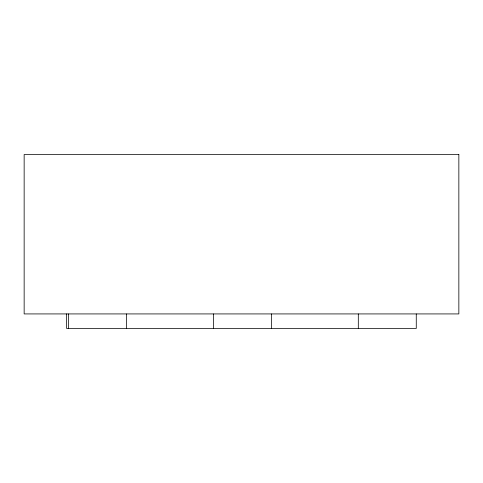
<?xml version="1.0" encoding="UTF-8"?>
<svg xmlns="http://www.w3.org/2000/svg" width="483" height="483" viewBox="0 0 483 483"><rect width="100%" height="100%" fill="white"/><g stroke="black" fill="none" stroke-linecap="round" stroke-linejoin="round"><path stroke-width="0.72" d="M416.268 313.974L416.268 328.464L66.569 328.416L66.569 313.926M358.308 313.974L358.308 328.464M271.368 313.974L271.368 328.464M213.408 313.974L213.408 328.464M126.468 313.974L126.468 328.464M68.508 313.974L68.508 328.464M458.85 154.536L24.15 154.536L24.15 313.926L458.85 313.926L458.85 154.536"/></g></svg>
